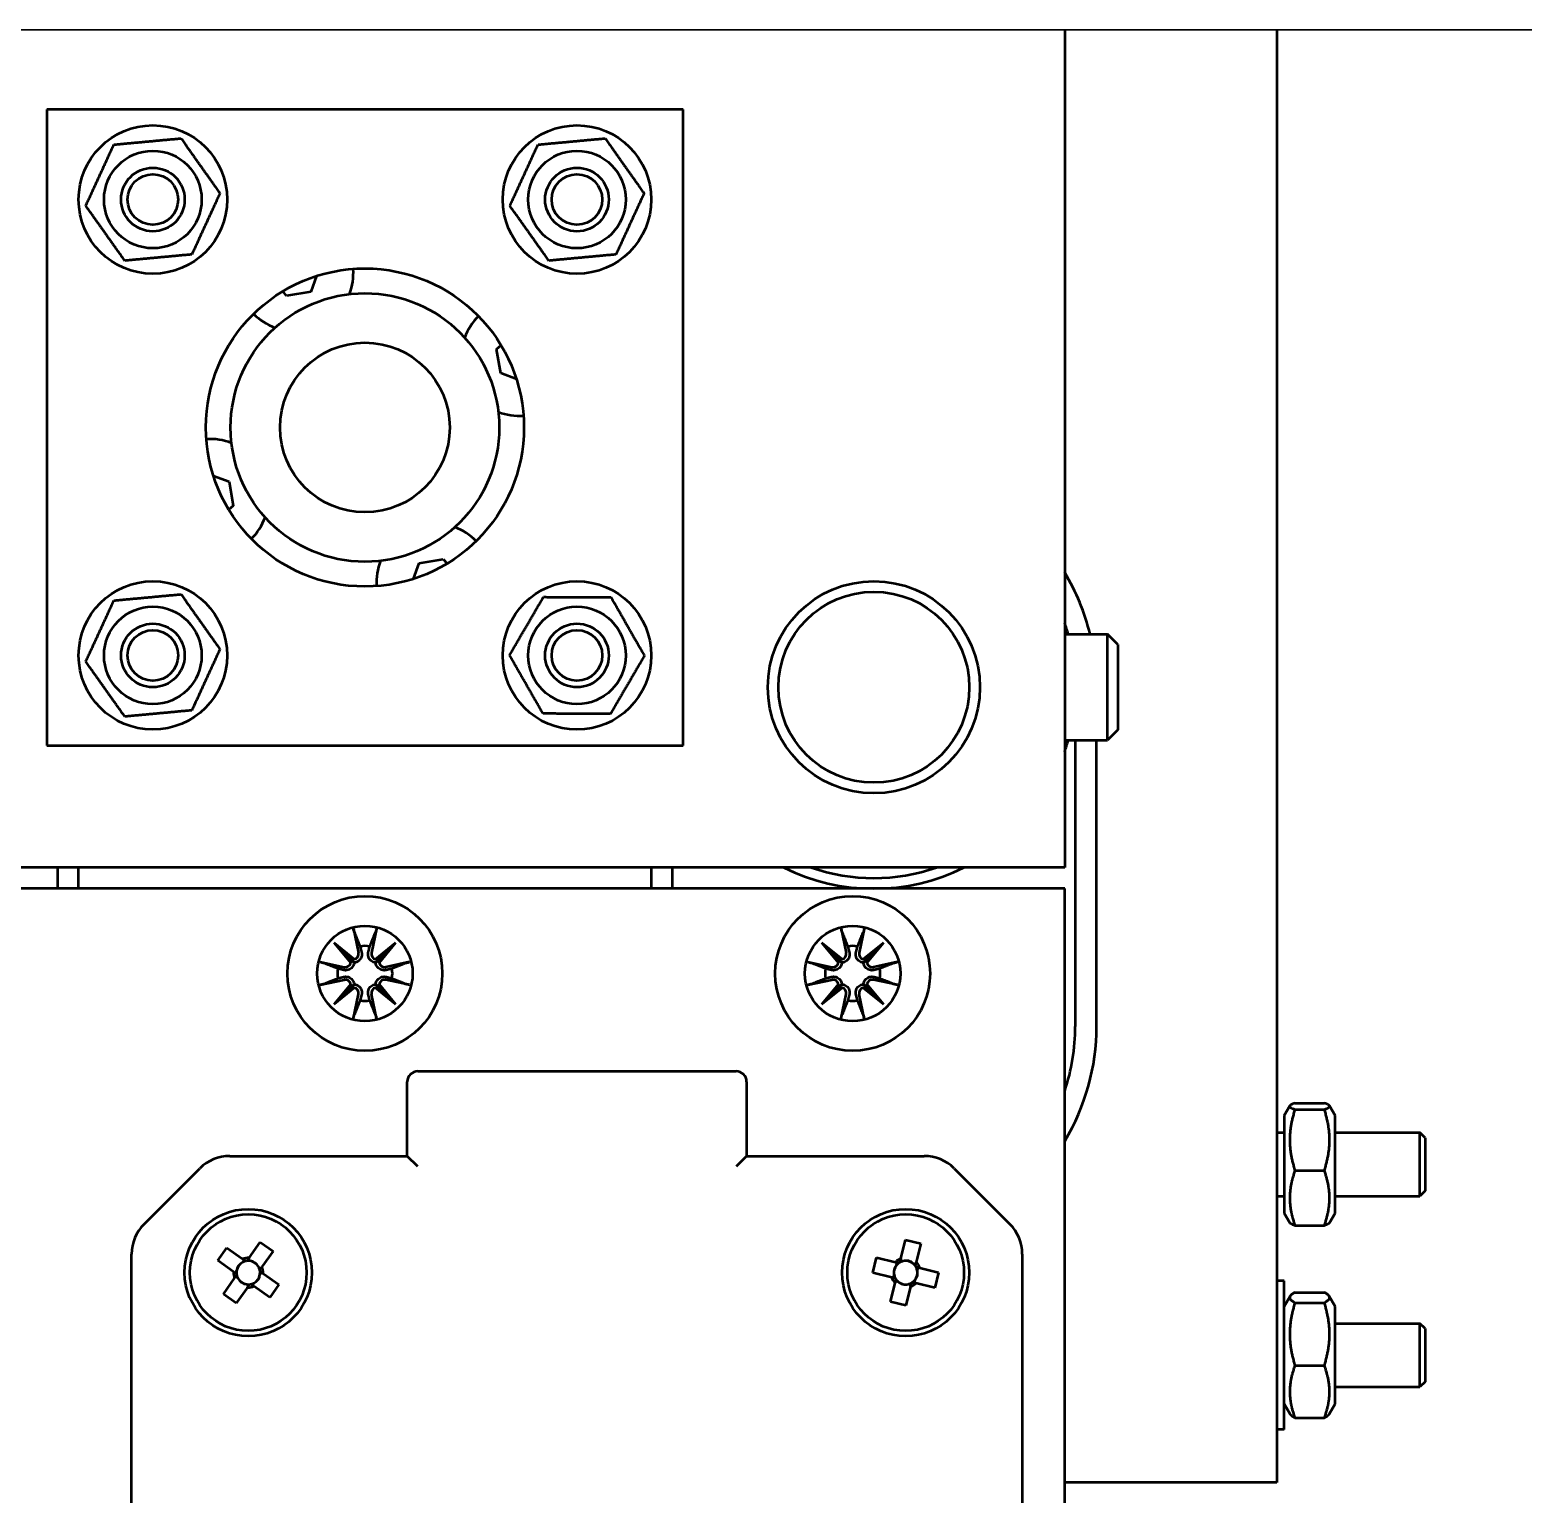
# Model space of a CAD drawing. Header units: millimetres. Extents: x -1328 to 2520, y -765 to 1782.
# Drawn here: x 608.5 to 678.9, y 538.6 to 607.6 of the extents above; entities that cross this region are included whole.
import ezdxf

# ---------------------------------------------------------------- set-up
doc = ezdxf.new("R2010")
doc.units = ezdxf.units.MM
doc.header["$LTSCALE"] = 6
doc.layers.add('Reference (ISO)', color=7, linetype='Continuous', lineweight=35)
doc.layers.add('Visible (ISO)', color=7, linetype='Continuous', lineweight=50)

msp = doc.modelspace()

# ---------------------------------------------------------------- linework, layer by layer
at = {"layer": 'Reference (ISO)'}
msp.add_line((841.183, 607.64), (421.183, 607.64), dxfattribs=at)
at = {"layer": 'Visible (ISO)'}
for p, q in [((657.28, 607.64), (657.28, 568.14)), ((667.28, 607.64), (667.28, 539.14)), ((609.28, 603.889), (609.28, 573.889)), ((639.28, 603.889), (609.28, 603.889)), ((639.28, 573.889), (639.28, 603.889)), ((621.996, 596.033), (621.725, 595.293)), ((620.587, 595.095), (620.406, 595.311)), ((621.725, 595.293), (620.587, 595.095)), ((630.486, 592.582), (630.702, 592.763)), ((630.684, 591.445), (630.486, 592.582)), ((631.424, 591.173), (630.684, 591.445)), ((617.136, 586.605), (617.877, 586.334)), ((617.877, 586.334), (618.075, 585.196)), ((618.075, 585.196), (617.858, 585.015)), ((626.564, 581.745), (626.836, 582.486)), ((626.836, 582.486), (627.973, 582.684)), ((627.973, 582.684), (628.154, 582.467)), ((657.28, 579.14), (659.29, 579.14)), ((659.29, 574.14), (659.29, 579.14)), ((659.78, 578.65), (659.29, 579.14)), ((659.78, 578.65), (659.78, 574.631)), ((659.78, 574.631), (659.29, 574.14)), ((657.28, 574.14), (659.29, 574.14)), ((657.78, 574.14), (657.78, 560.64)), ((658.78, 560.64), (658.78, 574.14)), ((609.28, 573.889), (639.28, 573.889)), ((657.28, 568.14), (591.28, 568.14)), ((609.78, 568.14), (609.78, 567.14)), ((610.78, 567.14), (610.78, 568.14)), ((637.78, 568.14), (637.78, 567.14)), ((638.78, 567.14), (638.78, 568.14)), ((657.28, 567.14), (591.28, 567.14)), ((657.28, 512.64), (657.28, 567.14)), ((623.739, 565.249), (623.978, 564.12)), ((624.822, 565.249), (624.583, 564.12)), ((646.739, 565.249), (646.978, 564.12)), ((647.822, 565.249), (647.583, 564.12)), ((622.831, 564.59), (623.778, 563.811)), ((622.831, 564.59), (623.605, 563.816)), ((623.609, 563.643), (622.831, 564.59)), ((624.783, 563.811), (625.73, 564.59)), ((625.73, 564.59), (624.951, 563.643)), ((625.73, 564.59), (624.956, 563.816)), ((645.831, 564.59), (646.778, 563.811)), ((645.831, 564.59), (646.605, 563.816)), ((646.609, 563.643), (645.831, 564.59)), ((647.783, 563.811), (648.73, 564.59)), ((648.73, 564.59), (647.951, 563.643)), ((648.73, 564.59), (647.956, 563.816)), ((622.171, 563.682), (623.301, 563.443)), ((623.605, 563.816), (623.771, 563.649)), ((624.956, 563.816), (624.789, 563.649)), ((626.389, 563.682), (625.26, 563.443)), ((645.171, 563.682), (646.301, 563.443)), ((646.605, 563.816), (646.771, 563.649)), ((647.956, 563.816), (647.789, 563.649)), ((649.389, 563.682), (648.26, 563.443)), ((622.171, 562.599), (623.301, 562.838)), ((622.831, 561.691), (623.609, 562.638)), ((624.951, 562.638), (625.73, 561.691)), ((626.389, 562.599), (625.26, 562.838)), ((645.171, 562.599), (646.301, 562.838)), ((645.831, 561.691), (646.609, 562.638)), ((647.951, 562.638), (648.73, 561.691)), ((649.389, 562.599), (648.26, 562.838)), ((623.778, 562.469), (622.831, 561.691)), ((622.831, 561.691), (623.605, 562.465)), ((623.605, 562.465), (623.771, 562.631)), ((623.739, 561.031), (623.978, 562.161)), ((624.822, 561.031), (624.583, 562.161)), ((625.73, 561.691), (624.783, 562.469)), ((624.956, 562.465), (624.789, 562.631)), ((625.73, 561.691), (624.956, 562.465)), ((646.778, 562.469), (645.831, 561.691)), ((645.831, 561.691), (646.605, 562.465)), ((646.605, 562.465), (646.771, 562.631)), ((646.739, 561.031), (646.978, 562.161)), ((647.822, 561.031), (647.583, 562.161)), ((648.73, 561.691), (647.783, 562.469)), ((647.956, 562.465), (647.789, 562.631)), ((648.73, 561.691), (647.956, 562.465)), ((626.78, 558.532), (641.78, 558.532)), ((626.28, 554.532), (626.28, 558.032)), ((642.28, 558.032), (642.28, 554.532)), ((668.136, 557.026), (669.525, 557.026)), ((667.63, 556.44), (667.897, 556.902)), ((667.63, 556.44), (667.63, 551.84)), ((668.136, 556.732), (669.525, 556.732)), ((670.03, 556.44), (669.764, 556.902)), ((670.03, 551.84), (670.03, 556.44)), ((667.28, 555.64), (667.63, 555.64)), ((670.03, 555.64), (674.03, 555.64)), ((674.03, 552.64), (674.03, 555.64)), ((674.28, 555.39), (674.03, 555.64)), ((674.28, 555.39), (674.28, 552.89)), ((617.909, 554.532), (626.28, 554.532)), ((626.78, 554.032), (626.28, 554.532)), ((642.28, 554.532), (641.78, 554.032)), ((642.28, 554.532), (650.652, 554.532)), ((613.866, 551.318), (616.494, 553.946)), ((652.066, 553.946), (654.694, 551.318)), ((668.136, 553.846), (669.525, 553.846)), ((674.28, 552.89), (674.03, 552.64)), ((667.28, 552.64), (667.63, 552.64)), ((670.03, 552.64), (674.03, 552.64)), ((667.63, 551.84), (667.897, 551.379)), ((670.03, 551.84), (669.764, 551.379)), ((668.136, 551.255), (669.525, 551.255)), ((617.343, 549.598), (617.771, 550.201)), ((617.771, 550.201), (618.513, 549.675)), ((618.82, 549.727), (619.346, 550.469)), ((619.346, 550.469), (619.95, 550.041)), ((619.95, 550.041), (619.423, 549.299)), ((649.559, 549.692), (649.772, 550.577)), ((649.772, 550.577), (650.492, 550.403)), ((650.492, 550.403), (650.278, 549.519)), ((613.28, 517.16), (613.28, 549.903)), ((618.085, 549.071), (617.343, 549.598)), ((618.517, 549.522), (618.588, 549.622)), ((618.766, 549.652), (618.866, 549.581)), ((619.27, 549.295), (619.37, 549.224)), ((648.235, 549.024), (648.409, 549.743)), ((648.409, 549.743), (649.293, 549.53)), ((649.354, 549.389), (649.383, 549.508)), ((649.537, 549.602), (649.656, 549.574)), ((650.138, 549.458), (650.257, 549.429)), ((650.351, 549.275), (650.322, 549.156)), ((650.441, 549.253), (651.325, 549.04)), ((655.28, 549.903), (655.28, 517.16)), ((617.611, 548.022), (618.137, 548.764)), ((618.16, 549.018), (618.231, 549.118)), ((618.29, 548.769), (618.19, 548.84)), ((619.4, 549.046), (619.33, 548.946)), ((619.476, 548.992), (620.218, 548.466)), ((649.12, 548.81), (648.235, 549.024)), ((649.21, 548.789), (649.238, 548.908)), ((649.423, 548.606), (649.304, 548.635)), ((650.206, 548.674), (650.177, 548.555)), ((651.325, 549.04), (651.152, 548.32)), ((667.63, 548.64), (667.28, 548.64)), ((667.63, 541.64), (667.63, 548.64)), ((618.214, 547.594), (617.611, 548.022)), ((618.741, 548.336), (618.214, 547.594)), ((618.794, 548.412), (618.694, 548.482)), ((619.043, 548.542), (618.972, 548.442)), ((619.79, 547.862), (619.048, 548.389)), ((620.218, 548.466), (619.79, 547.862)), ((649.069, 547.66), (649.282, 548.545)), ((650.002, 548.371), (649.788, 547.487)), ((650.023, 548.461), (649.904, 548.49)), ((651.152, 548.32), (650.267, 548.534)), ((667.63, 547.44), (667.909, 547.924)), ((668.136, 548.102), (669.525, 548.102)), ((670.03, 547.44), (669.751, 547.924)), ((649.788, 547.487), (649.069, 547.66)), ((668.136, 547.613), (669.525, 547.613)), ((670.03, 542.84), (670.03, 547.44)), ((670.03, 546.64), (674.03, 546.64)), ((674.03, 543.64), (674.03, 546.64)), ((674.28, 546.39), (674.03, 546.64)), ((674.28, 546.39), (674.28, 543.89)), ((668.136, 544.651), (669.525, 544.651)), ((670.03, 543.64), (674.03, 543.64)), ((674.28, 543.89), (674.03, 543.64)), ((667.63, 542.84), (667.909, 542.357)), ((670.03, 542.84), (669.751, 542.357)), ((667.63, 541.64), (667.28, 541.64)), ((668.136, 542.179), (669.525, 542.179)), ((667.28, 539.14), (657.28, 539.14))]:
    msp.add_line(p, q, dxfattribs=at)
for centre, radius in [((614.28, 599.639), 3.5), ((634.28, 599.639), 3.5), ((614.28, 599.639), 2.3), ((634.28, 599.639), 2.3), ((614.28, 599.639), 1.5), ((614.28, 599.639), 1.5), ((614.28, 599.639), 1.193), ((634.28, 599.639), 1.5), ((634.28, 599.639), 1.5), ((634.28, 599.639), 1.193), ((624.28, 588.889), 7.5), ((624.28, 588.889), 6.333), ((624.28, 588.889), 4), ((614.28, 578.139), 3.5), ((634.28, 578.139), 3.5), ((648.28, 576.64), 5), ((648.28, 576.64), 4.5), ((614.28, 578.139), 2.3), ((634.28, 578.139), 2.3), ((614.28, 578.139), 1.5), ((614.28, 578.139), 1.5), ((634.28, 578.139), 1.5), ((634.28, 578.139), 1.5), ((614.28, 578.139), 1.193), ((634.28, 578.139), 1.193), ((624.28, 563.14), 3.65), ((647.28, 563.14), 3.65), ((624.28, 563.14), 2.25), ((647.28, 563.14), 2.25), ((618.78, 549.032), 3), ((618.78, 549.032), 2.75), ((649.78, 549.032), 3), ((649.78, 549.032), 2.75)]:
    msp.add_circle(centre, radius, dxfattribs=at)
for centre, radius, start, end in [((620.985, 596.179), 2.75, 338.69885, 3.96028), ((620.985, 596.179), 2.75, 224.69174, 249.95317), ((631.57, 592.185), 2.75, 134.69174, 159.95318), ((631.57, 592.185), 2.75, 248.69885, 273.96028), ((616.991, 585.594), 2.75, 68.69885, 93.96028), ((616.991, 585.594), 2.75, 314.69174, 339.95318), ((627.576, 581.599), 2.75, 44.69174, 69.95318), ((627.576, 581.599), 2.75, 158.69885, 183.96028), ((648.28, 576.64), 10.5, 13.77415, 31.00272), ((648.28, 576.64), 9.5, 15.25752, 18.67172), ((648.28, 576.64), 9.5, 341.32828, 344.74248), ((648.28, 576.64), 9.5, 243.47465, 296.52535), ((648.28, 576.64), 9, 250.81186, 289.18814), ((623.723, 564.066), 0.26, 282.1012, 11.93353), ((624.28, 563.14), 1.297, 79.77073, 100.22927), ((624.838, 564.066), 0.26, 168.06647, 257.8988), ((646.723, 564.066), 0.26, 282.1012, 11.93353), ((647.28, 563.14), 1.297, 79.77073, 100.22927), ((647.838, 564.066), 0.26, 168.06647, 257.8988), ((624.28, 563.14), 1.297, 169.77073, 190.22927), ((623.355, 563.698), 0.26, 258.06647, 347.8988), ((625.206, 563.698), 0.26, 192.1012, 281.93353), ((624.28, 563.14), 1.297, 349.77073, 10.22927), ((647.28, 563.14), 1.297, 169.77073, 190.22927), ((646.355, 563.698), 0.26, 258.06647, 347.8988), ((648.206, 563.698), 0.26, 192.1012, 281.93353), ((647.28, 563.14), 1.297, 349.77073, 10.22927), ((623.355, 562.583), 0.26, 12.1012, 101.93353), ((625.206, 562.583), 0.26, 78.06647, 167.8988), ((646.355, 562.583), 0.26, 12.1012, 101.93353), ((648.206, 562.583), 0.26, 78.06647, 167.8988), ((623.723, 562.215), 0.26, 348.06647, 77.8988), ((624.838, 562.215), 0.26, 102.1012, 191.93353), ((646.723, 562.215), 0.26, 348.06647, 77.8988), ((647.838, 562.215), 0.26, 102.1012, 191.93353), ((624.28, 563.14), 1.297, 259.77073, 280.22927), ((647.28, 563.14), 1.297, 259.77073, 280.22927), ((648.28, 560.64), 9.5, 341.32828, 0), ((648.28, 560.64), 10.5, 328.99728, 0), ((626.78, 558.032), 0.5, 90, 180), ((641.78, 558.032), 0.5, 0, 90), ((617.909, 552.532), 2, 90, 135), ((650.652, 552.532), 2, 45, 90), ((615.28, 549.903), 2, 135, 180), ((653.28, 549.903), 2, 0, 45), ((618.78, 549.032), 0.556, 118.2172, 171.09344), ((618.78, 549.032), 0.697, 86.74103, 112.56961), ((618.78, 549.032), 0.556, 102.93711, 118.2172), ((618.78, 549.032), 0.556, 96.37353, 102.93711), ((618.78, 549.032), 0.556, 81.09344, 96.37353), ((618.78, 549.032), 0.556, 28.2172, 81.09344), ((618.78, 549.032), 0.556, 12.93711, 28.2172), ((618.78, 549.032), 0.697, 356.74103, 22.56961), ((649.78, 549.032), 0.556, 140.00399, 192.88024), ((649.78, 549.032), 0.697, 108.52782, 134.35641), ((649.78, 549.032), 0.556, 124.72391, 140.00399), ((649.78, 549.032), 0.556, 118.16032, 124.72391), ((649.78, 549.032), 0.556, 102.88024, 118.16032), ((649.78, 549.032), 0.556, 50.00399, 102.88024), ((649.78, 549.032), 0.556, 34.72391, 50.00399), ((649.78, 549.032), 0.556, 28.16032, 34.72391), ((649.78, 549.032), 0.556, 12.88024, 28.16032), ((649.78, 549.032), 0.697, 18.52782, 44.35641), ((618.78, 549.032), 0.697, 176.74103, 202.56961), ((618.78, 549.032), 0.556, 171.09344, 186.37353), ((618.78, 549.032), 0.556, 186.37353, 192.93711), ((618.78, 549.032), 0.556, 192.93711, 208.2172), ((618.78, 549.032), 0.556, 208.2172, 261.09344), ((618.78, 549.032), 0.556, 298.2172, 351.09344), ((618.78, 549.032), 0.556, 6.37353, 12.93711), ((618.78, 549.032), 0.556, 351.09344, 6.37353), ((649.78, 549.032), 0.697, 198.52782, 224.35641), ((649.78, 549.032), 0.556, 192.88024, 208.16032), ((649.78, 549.032), 0.556, 208.16032, 214.72391), ((649.78, 549.032), 0.556, 214.72391, 230.00399), ((649.78, 549.032), 0.556, 230.00399, 282.88024), ((649.78, 549.032), 0.556, 298.16032, 304.72391), ((649.78, 549.032), 0.556, 304.72391, 320.00399), ((649.78, 549.032), 0.556, 320.00399, 12.88024), ((618.78, 549.032), 0.556, 261.09344, 276.37353), ((618.78, 549.032), 0.697, 266.74103, 292.56961), ((618.78, 549.032), 0.556, 276.37353, 282.93711), ((618.78, 549.032), 0.556, 282.93711, 298.2172), ((649.78, 549.032), 0.556, 282.88024, 298.16032), ((649.78, 549.032), 0.697, 288.52782, 314.35641)]:
    msp.add_arc(centre, radius, start, end, dxfattribs=at)
for centre, major_axis, ratio, start_param, end_param in [((623.7, 564.038), (0.153, 0.186), 0.988452, 3.427323, 4.166138), ((623.383, 563.721), (0.186, 0.153), 0.988452, 5.25864, 5.997455), ((624.861, 564.038), (0.153, -0.186), 0.988452, 5.25864, 5.997455), ((625.177, 563.721), (0.186, -0.153), 0.988452, 3.427323, 4.166138), ((646.7, 564.038), (0.153, 0.186), 0.988452, 3.427323, 4.166138), ((646.383, 563.721), (0.186, 0.153), 0.988452, 5.25864, 5.997455), ((647.861, 564.038), (0.153, -0.186), 0.988452, 5.25864, 5.997455), ((648.177, 563.721), (0.186, -0.153), 0.988452, 3.427323, 4.166138), ((623.383, 562.56), (-0.186, 0.153), 0.988452, 3.427323, 4.166138), ((625.177, 562.56), (-0.186, -0.153), 0.988452, 5.25864, 5.997455), ((646.383, 562.56), (-0.186, 0.153), 0.988452, 3.427323, 4.166138), ((648.177, 562.56), (-0.186, -0.153), 0.988452, 5.25864, 5.997455), ((623.7, 562.243), (-0.153, 0.186), 0.988452, 5.25864, 5.997455), ((624.861, 562.243), (-0.153, -0.186), 0.988452, 3.427323, 4.166138), ((646.7, 562.243), (-0.153, 0.186), 0.988452, 5.25864, 5.997455), ((647.861, 562.243), (-0.153, -0.186), 0.988452, 3.427323, 4.166138), ((618.724, 549.072), (-0.405, 0.287), 0.990116, 5.754797, 6.811574), ((618.82, 549.088), (0.287, 0.405), 0.990116, 5.754797, 6.811574), ((649.713, 549.048), (-0.482, 0.116), 0.990116, 5.754797, 6.811574), ((649.797, 549.099), (0.116, 0.482), 0.990116, 5.754797, 6.811574), ((618.74, 548.975), (-0.287, -0.405), 0.990116, 5.754797, 6.811574), ((618.837, 548.992), (0.405, -0.287), 0.990116, 5.754797, 6.811574), ((649.764, 548.964), (-0.116, -0.482), 0.990116, 5.754797, 6.811574), ((649.848, 549.015), (0.482, -0.116), 0.990116, 5.754797, 6.811574)]:
    msp.add_ellipse(centre, major_axis=major_axis, ratio=ratio, start_param=start_param, end_param=end_param, dxfattribs=at)
for points, weights in [([(611.118, 599.345), (611.782, 600.788), (612.445, 602.23)], [1, 1.15470053838, 1]), ([(612.445, 602.23), (614.026, 602.377), (615.607, 602.524)], [1, 1.15470053838, 1]), ([(615.607, 602.524), (616.524, 601.229), (617.442, 599.933)], [1, 1.15470053838, 1]), ([(631.118, 599.345), (631.782, 600.788), (632.445, 602.23)], [1, 1.15470053838, 1]), ([(632.445, 602.23), (634.026, 602.377), (635.607, 602.524)], [1, 1.15470053838, 1]), ([(635.607, 602.524), (636.524, 601.229), (637.442, 599.933)], [1, 1.15470053838, 1]), ([(612.954, 596.754), (612.036, 598.05), (611.118, 599.345)], [1, 1.15470053838, 1]), ([(617.442, 599.933), (616.779, 598.491), (616.116, 597.048)], [1, 1.15470053838, 1]), ([(632.954, 596.754), (632.036, 598.05), (631.118, 599.345)], [1, 1.15470053838, 1]), ([(637.442, 599.933), (636.779, 598.491), (636.116, 597.048)], [1, 1.15470053838, 1]), ([(616.116, 597.048), (614.535, 596.901), (612.954, 596.754)], [1, 1.15470053838, 1]), ([(636.116, 597.048), (634.535, 596.901), (632.954, 596.754)], [1, 1.15470053838, 1]), ([(612.445, 580.73), (614.026, 580.877), (615.607, 581.024)], [1, 1.15470053838, 1]), ([(615.607, 581.024), (616.524, 579.729), (617.442, 578.433)], [1, 1.15470053838, 1]), ([(611.118, 577.845), (611.782, 579.288), (612.445, 580.73)], [1, 1.15470053838, 1]), ([(631.105, 578.151), (631.904, 579.523), (632.703, 580.895)], [1, 1.15470053838, 1]), ([(632.703, 580.895), (634.291, 580.889), (635.879, 580.883)], [1, 1.15470053838, 1]), ([(635.879, 580.883), (636.667, 579.505), (637.456, 578.127)], [1, 1.15470053838, 1]), ([(617.442, 578.433), (616.779, 576.991), (616.116, 575.548)], [1, 1.15470053838, 1]), ([(632.682, 575.395), (631.893, 576.773), (631.105, 578.151)], [1, 1.15470053838, 1]), ([(637.456, 578.127), (636.657, 576.755), (635.857, 575.383)], [1, 1.15470053838, 1]), ([(612.954, 575.254), (612.036, 576.55), (611.118, 577.845)], [1, 1.15470053838, 1]), ([(616.116, 575.548), (614.535, 575.401), (612.954, 575.254)], [1, 1.15470053838, 1]), ([(635.857, 575.383), (634.27, 575.389), (632.682, 575.395)], [1, 1.15470053838, 1]), ([(623.787, 565.071), (623.946, 564.677), (624.05, 564.417)], [1.00292654222, 1.02395882035, 1]), ([(624.511, 564.417), (624.615, 564.677), (624.774, 565.071)], [1, 1.02395882035, 1.00292654222]), ([(646.787, 565.071), (646.946, 564.677), (647.05, 564.417)], [1.00292654222, 1.02395882035, 1]), ([(647.511, 564.417), (647.615, 564.677), (647.774, 565.071)], [1, 1.02395882035, 1.00292654222]), ([(624.05, 564.417), (624.089, 564.267), (624.119, 564.15)], [1, 1.12336464918, 1.24422028802]), ([(624.441, 564.15), (624.472, 564.267), (624.511, 564.417)], [1.24422028802, 1.12336464918, 1]), ([(647.05, 564.417), (647.089, 564.267), (647.119, 564.15)], [1, 1.12336464918, 1.24422028802]), ([(647.441, 564.15), (647.472, 564.267), (647.511, 564.417)], [1.24422028802, 1.12336464918, 1]), ([(623.004, 563.371), (622.744, 563.475), (622.349, 563.634)], [1, 1.02395882035, 1.00292654222]), ([(623.271, 563.301), (623.153, 563.332), (623.004, 563.371)], [1.24422028802, 1.12336464918, 1]), ([(625.557, 563.371), (625.407, 563.332), (625.29, 563.301)], [1, 1.12336464918, 1.24422028802]), ([(626.211, 563.634), (625.817, 563.475), (625.557, 563.371)], [1.00292654222, 1.02395882036, 1]), ([(646.004, 563.371), (645.744, 563.475), (645.349, 563.634)], [1, 1.02395882035, 1.00292654222]), ([(646.271, 563.301), (646.153, 563.332), (646.004, 563.371)], [1.24422028802, 1.12336464918, 1]), ([(648.557, 563.371), (648.407, 563.332), (648.29, 563.301)], [1, 1.12336464918, 1.24422028802]), ([(649.211, 563.634), (648.817, 563.475), (648.557, 563.371)], [1.00292654222, 1.02395882036, 1]), ([(622.349, 562.647), (622.744, 562.806), (623.004, 562.91)], [1.00292654222, 1.02395882036, 1]), ([(623.004, 562.91), (623.153, 562.949), (623.271, 562.98)], [1, 1.12336464918, 1.24422028802]), ([(625.29, 562.98), (625.407, 562.949), (625.557, 562.91)], [1.24422028802, 1.12336464918, 1]), ([(625.557, 562.91), (625.817, 562.806), (626.211, 562.647)], [1, 1.02395882036, 1.00292654222]), ([(645.349, 562.647), (645.744, 562.806), (646.004, 562.91)], [1.00292654222, 1.02395882036, 1]), ([(646.004, 562.91), (646.153, 562.949), (646.271, 562.98)], [1, 1.12336464918, 1.24422028802]), ([(648.29, 562.98), (648.407, 562.949), (648.557, 562.91)], [1.24422028802, 1.12336464918, 1]), ([(648.557, 562.91), (648.817, 562.806), (649.211, 562.647)], [1, 1.02395882036, 1.00292654222]), ([(624.119, 562.131), (624.089, 562.013), (624.05, 561.864)], [1.24422028802, 1.12336464918, 1]), ([(624.511, 561.864), (624.472, 562.013), (624.441, 562.131)], [1, 1.12336464918, 1.24422028802]), ([(647.119, 562.131), (647.089, 562.013), (647.05, 561.864)], [1.24422028802, 1.12336464918, 1]), ([(647.511, 561.864), (647.472, 562.013), (647.441, 562.131)], [1, 1.12336464918, 1.24422028802]), ([(624.05, 561.864), (623.946, 561.604), (623.787, 561.209)], [1, 1.02395882035, 1.00292654222]), ([(624.774, 561.209), (624.615, 561.604), (624.511, 561.864)], [1.00292654222, 1.02395882035, 1]), ([(647.05, 561.864), (646.946, 561.604), (646.787, 561.209)], [1, 1.02395882035, 1.00292654222]), ([(647.774, 561.209), (647.615, 561.604), (647.511, 561.864)], [1.00292654222, 1.02395882035, 1]), ([(668.136, 557.026), (667.677, 556.879), (668.136, 556.732)], [1, 1.15470053838, 1]), ([(669.525, 556.732), (669.983, 556.879), (669.525, 557.026)], [1, 1.15470053838, 1]), ([(668.136, 556.732), (667.677, 555.289), (668.136, 553.846)], [1, 1.15470053838, 1]), ([(669.525, 553.846), (669.983, 555.289), (669.525, 556.732)], [1, 1.15470053838, 1]), ([(668.136, 553.846), (667.677, 552.551), (668.136, 551.255)], [1, 1.15470053838, 1]), ([(669.525, 551.255), (669.983, 552.551), (669.525, 553.846)], [1, 1.15470053838, 1]), ([(668.136, 551.255), (667.93, 551.321), (667.897, 551.379)], [1, 1.06395605479, 1.07503088515]), ([(669.764, 551.379), (669.73, 551.321), (669.525, 551.255)], [1.07503088515, 1.06395605479, 1]), ([(618.656, 549.574), (618.592, 549.619), (618.513, 549.675)], [1.01895266133, 1.02613455908, 1.01316227986]), ([(618.82, 549.727), (618.764, 549.648), (618.719, 549.584)], [1.01316227984, 1.02613455901, 1.01895266122]), ([(619.322, 549.156), (619.367, 549.22), (619.423, 549.299)], [1.01895266133, 1.02613455908, 1.01316227986]), ([(649.464, 549.489), (649.388, 549.507), (649.293, 549.53)], [1.01895265587, 1.02613455296, 1.01316227723]), ([(649.559, 549.692), (649.536, 549.598), (649.518, 549.522)], [1.01316227727, 1.02613455298, 1.01895265589]), ([(650.237, 549.348), (650.255, 549.424), (650.278, 549.519)], [1.01895265587, 1.02613455296, 1.01316227723]), ([(650.441, 549.253), (650.346, 549.276), (650.27, 549.294)], [1.01316227727, 1.02613455298, 1.0189526559]), ([(618.085, 549.071), (618.164, 549.015), (618.228, 548.97)], [1.01316227985, 1.02613455902, 1.01895266122]), ([(618.238, 548.907), (618.193, 548.844), (618.137, 548.764)], [1.01895266133, 1.02613455908, 1.01316227986]), ([(619.476, 548.992), (619.396, 549.048), (619.333, 549.093)], [1.01316227985, 1.02613455902, 1.01895266122]), ([(649.12, 548.81), (649.214, 548.788), (649.29, 548.769)], [1.01316227727, 1.02613455298, 1.0189526559]), ([(649.323, 548.715), (649.305, 548.639), (649.282, 548.545)], [1.01895265587, 1.02613455296, 1.01316227723]), ([(650.097, 548.575), (650.173, 548.557), (650.267, 548.534)], [1.01895265587, 1.02613455296, 1.01316227723]), ([(618.741, 548.336), (618.797, 548.416), (618.842, 548.479)], [1.01316227984, 1.02613455901, 1.01895266122]), ([(618.905, 548.49), (618.968, 548.445), (619.048, 548.389)], [1.01895266133, 1.02613455908, 1.01316227986]), ([(650.002, 548.371), (650.024, 548.466), (650.043, 548.542)], [1.01316227727, 1.02613455298, 1.01895265589]), ([(668.136, 548.102), (667.677, 547.858), (668.136, 547.613)], [1, 1.15470053838, 1]), ([(669.525, 547.613), (669.983, 547.858), (669.525, 548.102)], [1, 1.15470053838, 1]), ([(668.136, 547.613), (667.677, 546.132), (668.136, 544.651)], [1, 1.15470053838, 1]), ([(669.525, 544.651), (669.983, 546.132), (669.525, 547.613)], [1, 1.15470053838, 1]), ([(668.136, 544.651), (667.677, 543.415), (668.136, 542.179)], [1, 1.15470053838, 1]), ([(669.525, 542.179), (669.983, 543.415), (669.525, 544.651)], [1, 1.15470053838, 1]), ([(668.136, 542.179), (667.957, 542.274), (667.909, 542.357)], [1, 1.05497712104, 1.07087895676]), ([(669.751, 542.357), (669.703, 542.274), (669.525, 542.179)], [1.07087895676, 1.05497712104, 1])]:
    msp.add_rational_spline(points, weights, degree=2, dxfattribs=at)
for points, knots in [([(623.787, 565.071), (623.783, 565.081), (623.778, 565.094), (623.769, 565.125), (623.762, 565.15), (623.751, 565.195), (623.744, 565.225), (623.739, 565.249)], [0.07019749, 0.07019749, 0.07019749, 0.07019749, 0.07644591, 0.07644591, 0.08406722, 0.08406722, 0.09169213, 0.09169213, 0.09169213, 0.09169213]), ([(624.822, 565.249), (624.816, 565.225), (624.81, 565.195), (624.798, 565.15), (624.792, 565.125), (624.782, 565.094), (624.778, 565.081), (624.774, 565.071)], [0.03061008, 0.03061008, 0.03061008, 0.03061008, 0.03823499, 0.03823499, 0.0458563, 0.0458563, 0.05210472, 0.05210472, 0.05210472, 0.05210472]), ([(646.787, 565.071), (646.783, 565.081), (646.778, 565.094), (646.769, 565.125), (646.762, 565.15), (646.751, 565.195), (646.744, 565.225), (646.739, 565.249)], [0.07019749, 0.07019749, 0.07019749, 0.07019749, 0.07644591, 0.07644591, 0.08406722, 0.08406722, 0.09169213, 0.09169213, 0.09169213, 0.09169213]), ([(647.822, 565.249), (647.816, 565.225), (647.81, 565.195), (647.798, 565.15), (647.792, 565.125), (647.782, 565.094), (647.778, 565.081), (647.774, 565.071)], [0.03061008, 0.03061008, 0.03061008, 0.03061008, 0.03823499, 0.03823499, 0.0458563, 0.0458563, 0.05210472, 0.05210472, 0.05210472, 0.05210472]), ([(624.119, 564.15), (624.123, 564.137), (624.126, 564.123), (624.134, 564.072), (624.134, 564.03), (624.122, 563.947), (624.11, 563.906), (624.077, 563.839), (624.056, 563.806), (624.004, 563.749), (623.973, 563.723), (623.909, 563.685), (623.872, 563.669), (623.813, 563.655), (623.792, 563.651), (623.771, 563.649)], [0.15793693, 0.15793693, 0.15793693, 0.15793693, 0.16242986, 0.16242986, 0.17549524, 0.17549524, 0.18856062, 0.18856062, 0.1997376, 0.1997376, 0.21091458, 0.21091458, 0.22209156, 0.22209156, 0.22833277, 0.22833277, 0.22833277, 0.22833277]), ([(624.789, 563.649), (624.769, 563.651), (624.747, 563.655), (624.689, 563.669), (624.652, 563.685), (624.588, 563.723), (624.557, 563.749), (624.505, 563.806), (624.484, 563.839), (624.451, 563.906), (624.438, 563.947), (624.426, 564.03), (624.427, 564.072), (624.433, 564.11), (624.435, 564.123), (624.438, 564.137), (624.441, 564.15)], [-0.06590291, -0.06590291, -0.06590291, -0.06590291, -0.0596617, -0.0596617, -0.04848472, -0.04848472, -0.03730774, -0.03730774, -0.02613076, -0.02613076, -0.01306538, -0.01306538, 0, 0, 0, 0.00449293, 0.00449293, 0.00449293, 0.00449293]), ([(647.119, 564.15), (647.123, 564.137), (647.126, 564.123), (647.134, 564.072), (647.134, 564.03), (647.122, 563.947), (647.11, 563.906), (647.077, 563.839), (647.056, 563.806), (647.004, 563.749), (646.973, 563.723), (646.909, 563.685), (646.872, 563.669), (646.813, 563.655), (646.792, 563.651), (646.771, 563.649)], [0.15793693, 0.15793693, 0.15793693, 0.15793693, 0.16242986, 0.16242986, 0.17549524, 0.17549524, 0.18856062, 0.18856062, 0.1997376, 0.1997376, 0.21091458, 0.21091458, 0.22209156, 0.22209156, 0.22833277, 0.22833277, 0.22833277, 0.22833277]), ([(647.789, 563.649), (647.769, 563.651), (647.747, 563.655), (647.689, 563.669), (647.652, 563.685), (647.588, 563.723), (647.557, 563.749), (647.505, 563.806), (647.484, 563.839), (647.451, 563.906), (647.438, 563.947), (647.426, 564.03), (647.427, 564.072), (647.433, 564.11), (647.435, 564.123), (647.438, 564.137), (647.441, 564.15)], [-0.06590291, -0.06590291, -0.06590291, -0.06590291, -0.0596617, -0.0596617, -0.04848472, -0.04848472, -0.03730774, -0.03730774, -0.02613076, -0.02613076, -0.01306538, -0.01306538, 0, 0, 0, 0.00449293, 0.00449293, 0.00449293, 0.00449293]), ([(622.171, 563.682), (622.196, 563.677), (622.225, 563.67), (622.271, 563.658), (622.295, 563.652), (622.327, 563.642), (622.34, 563.638), (622.349, 563.634)], [0.03061008, 0.03061008, 0.03061008, 0.03061008, 0.03823499, 0.03823499, 0.0458563, 0.0458563, 0.05210472, 0.05210472, 0.05210472, 0.05210472]), ([(623.771, 563.649), (623.77, 563.629), (623.766, 563.607), (623.751, 563.549), (623.736, 563.512), (623.697, 563.448), (623.672, 563.417), (623.614, 563.365), (623.582, 563.344), (623.515, 563.311), (623.474, 563.298), (623.39, 563.286), (623.348, 563.287), (623.31, 563.293), (623.297, 563.295), (623.284, 563.298), (623.271, 563.301)], [-0.06590291, -0.06590291, -0.06590291, -0.06590291, -0.0596617, -0.0596617, -0.04848472, -0.04848472, -0.03730774, -0.03730774, -0.02613076, -0.02613076, -0.01306538, -0.01306538, 0, 0, 0, 0.00449293, 0.00449293, 0.00449293, 0.00449293]), ([(625.29, 563.301), (625.276, 563.298), (625.263, 563.295), (625.212, 563.287), (625.17, 563.286), (625.087, 563.298), (625.046, 563.311), (624.979, 563.344), (624.946, 563.365), (624.889, 563.417), (624.863, 563.448), (624.825, 563.512), (624.809, 563.549), (624.794, 563.607), (624.791, 563.629), (624.789, 563.649)], [0.15793693, 0.15793693, 0.15793693, 0.15793693, 0.16242986, 0.16242986, 0.17549524, 0.17549524, 0.18856062, 0.18856062, 0.1997376, 0.1997376, 0.21091458, 0.21091458, 0.22209156, 0.22209156, 0.22833277, 0.22833277, 0.22833277, 0.22833277]), ([(626.211, 563.634), (626.221, 563.638), (626.234, 563.642), (626.265, 563.652), (626.29, 563.658), (626.335, 563.67), (626.364, 563.677), (626.389, 563.682)], [0.07019749, 0.07019749, 0.07019749, 0.07019749, 0.07644591, 0.07644591, 0.08406722, 0.08406722, 0.09169213, 0.09169213, 0.09169213, 0.09169213]), ([(645.171, 563.682), (645.196, 563.677), (645.225, 563.67), (645.271, 563.658), (645.295, 563.652), (645.327, 563.642), (645.34, 563.638), (645.349, 563.634)], [0.03061008, 0.03061008, 0.03061008, 0.03061008, 0.03823499, 0.03823499, 0.0458563, 0.0458563, 0.05210472, 0.05210472, 0.05210472, 0.05210472]), ([(646.771, 563.649), (646.77, 563.629), (646.766, 563.607), (646.751, 563.549), (646.736, 563.512), (646.697, 563.448), (646.672, 563.417), (646.614, 563.365), (646.582, 563.344), (646.515, 563.311), (646.474, 563.298), (646.39, 563.286), (646.348, 563.287), (646.31, 563.293), (646.297, 563.295), (646.284, 563.298), (646.271, 563.301)], [-0.06590291, -0.06590291, -0.06590291, -0.06590291, -0.0596617, -0.0596617, -0.04848472, -0.04848472, -0.03730774, -0.03730774, -0.02613076, -0.02613076, -0.01306538, -0.01306538, 0, 0, 0, 0.00449293, 0.00449293, 0.00449293, 0.00449293]), ([(648.29, 563.301), (648.276, 563.298), (648.263, 563.295), (648.212, 563.287), (648.17, 563.286), (648.087, 563.298), (648.046, 563.311), (647.979, 563.344), (647.946, 563.365), (647.889, 563.417), (647.863, 563.448), (647.825, 563.512), (647.809, 563.549), (647.794, 563.607), (647.791, 563.629), (647.789, 563.649)], [0.15793693, 0.15793693, 0.15793693, 0.15793693, 0.16242986, 0.16242986, 0.17549524, 0.17549524, 0.18856062, 0.18856062, 0.1997376, 0.1997376, 0.21091458, 0.21091458, 0.22209156, 0.22209156, 0.22833277, 0.22833277, 0.22833277, 0.22833277]), ([(649.211, 563.634), (649.221, 563.638), (649.234, 563.642), (649.265, 563.652), (649.29, 563.658), (649.335, 563.67), (649.364, 563.677), (649.389, 563.682)], [0.07019749, 0.07019749, 0.07019749, 0.07019749, 0.07644591, 0.07644591, 0.08406722, 0.08406722, 0.09169213, 0.09169213, 0.09169213, 0.09169213]), ([(622.349, 562.647), (622.34, 562.643), (622.327, 562.639), (622.295, 562.629), (622.271, 562.622), (622.225, 562.611), (622.196, 562.604), (622.171, 562.599)], [0.07019749, 0.07019749, 0.07019749, 0.07019749, 0.07644591, 0.07644591, 0.08406722, 0.08406722, 0.09169213, 0.09169213, 0.09169213, 0.09169213]), ([(623.271, 562.98), (623.284, 562.983), (623.297, 562.986), (623.348, 562.994), (623.39, 562.995), (623.474, 562.982), (623.515, 562.97), (623.582, 562.937), (623.614, 562.916), (623.672, 562.864), (623.697, 562.833), (623.736, 562.769), (623.751, 562.732), (623.766, 562.673), (623.77, 562.652), (623.771, 562.631)], [0.15793693, 0.15793693, 0.15793693, 0.15793693, 0.16242986, 0.16242986, 0.17549524, 0.17549524, 0.18856062, 0.18856062, 0.1997376, 0.1997376, 0.21091458, 0.21091458, 0.22209156, 0.22209156, 0.22833277, 0.22833277, 0.22833277, 0.22833277]), ([(624.789, 562.631), (624.791, 562.652), (624.794, 562.673), (624.809, 562.732), (624.825, 562.769), (624.863, 562.833), (624.889, 562.864), (624.946, 562.916), (624.979, 562.937), (625.046, 562.97), (625.087, 562.982), (625.17, 562.995), (625.212, 562.994), (625.25, 562.988), (625.263, 562.986), (625.276, 562.983), (625.29, 562.98)], [-0.06590291, -0.06590291, -0.06590291, -0.06590291, -0.0596617, -0.0596617, -0.04848472, -0.04848472, -0.03730774, -0.03730774, -0.02613076, -0.02613076, -0.01306538, -0.01306538, 0, 0, 0, 0.00449293, 0.00449293, 0.00449293, 0.00449293]), ([(626.389, 562.599), (626.364, 562.604), (626.335, 562.611), (626.29, 562.622), (626.265, 562.629), (626.234, 562.639), (626.221, 562.643), (626.211, 562.647)], [0.03061008, 0.03061008, 0.03061008, 0.03061008, 0.03823499, 0.03823499, 0.0458563, 0.0458563, 0.05210472, 0.05210472, 0.05210472, 0.05210472]), ([(645.349, 562.647), (645.34, 562.643), (645.327, 562.639), (645.295, 562.629), (645.271, 562.622), (645.225, 562.611), (645.196, 562.604), (645.171, 562.599)], [0.07019749, 0.07019749, 0.07019749, 0.07019749, 0.07644591, 0.07644591, 0.08406722, 0.08406722, 0.09169213, 0.09169213, 0.09169213, 0.09169213]), ([(646.271, 562.98), (646.284, 562.983), (646.297, 562.986), (646.348, 562.994), (646.39, 562.995), (646.474, 562.982), (646.515, 562.97), (646.582, 562.937), (646.614, 562.916), (646.672, 562.864), (646.697, 562.833), (646.736, 562.769), (646.751, 562.732), (646.766, 562.673), (646.77, 562.652), (646.771, 562.631)], [0.15793693, 0.15793693, 0.15793693, 0.15793693, 0.16242986, 0.16242986, 0.17549524, 0.17549524, 0.18856062, 0.18856062, 0.1997376, 0.1997376, 0.21091458, 0.21091458, 0.22209156, 0.22209156, 0.22833277, 0.22833277, 0.22833277, 0.22833277]), ([(647.789, 562.631), (647.791, 562.652), (647.794, 562.673), (647.809, 562.732), (647.825, 562.769), (647.863, 562.833), (647.889, 562.864), (647.946, 562.916), (647.979, 562.937), (648.046, 562.97), (648.087, 562.982), (648.17, 562.995), (648.212, 562.994), (648.25, 562.988), (648.263, 562.986), (648.276, 562.983), (648.29, 562.98)], [-0.06590291, -0.06590291, -0.06590291, -0.06590291, -0.0596617, -0.0596617, -0.04848472, -0.04848472, -0.03730774, -0.03730774, -0.02613076, -0.02613076, -0.01306538, -0.01306538, 0, 0, 0, 0.00449293, 0.00449293, 0.00449293, 0.00449293]), ([(649.389, 562.599), (649.364, 562.604), (649.335, 562.611), (649.29, 562.622), (649.265, 562.629), (649.234, 562.639), (649.221, 562.643), (649.211, 562.647)], [0.03061008, 0.03061008, 0.03061008, 0.03061008, 0.03823499, 0.03823499, 0.0458563, 0.0458563, 0.05210472, 0.05210472, 0.05210472, 0.05210472]), ([(623.771, 562.631), (623.792, 562.63), (623.813, 562.626), (623.872, 562.611), (623.909, 562.596), (623.973, 562.557), (624.004, 562.532), (624.056, 562.474), (624.077, 562.442), (624.11, 562.375), (624.122, 562.334), (624.134, 562.25), (624.134, 562.208), (624.128, 562.17), (624.126, 562.157), (624.123, 562.144), (624.119, 562.131)], [-0.06590291, -0.06590291, -0.06590291, -0.06590291, -0.0596617, -0.0596617, -0.04848472, -0.04848472, -0.03730774, -0.03730774, -0.02613076, -0.02613076, -0.01306538, -0.01306538, 0, 0, 0, 0.00449293, 0.00449293, 0.00449293, 0.00449293]), ([(624.441, 562.131), (624.438, 562.144), (624.435, 562.157), (624.427, 562.208), (624.426, 562.25), (624.438, 562.334), (624.451, 562.375), (624.484, 562.442), (624.505, 562.474), (624.557, 562.532), (624.588, 562.557), (624.652, 562.596), (624.689, 562.611), (624.747, 562.626), (624.769, 562.63), (624.789, 562.631)], [0.15793693, 0.15793693, 0.15793693, 0.15793693, 0.16242986, 0.16242986, 0.17549524, 0.17549524, 0.18856062, 0.18856062, 0.1997376, 0.1997376, 0.21091458, 0.21091458, 0.22209156, 0.22209156, 0.22833277, 0.22833277, 0.22833277, 0.22833277]), ([(646.771, 562.631), (646.792, 562.63), (646.813, 562.626), (646.872, 562.611), (646.909, 562.596), (646.973, 562.557), (647.004, 562.532), (647.056, 562.474), (647.077, 562.442), (647.11, 562.375), (647.122, 562.334), (647.134, 562.25), (647.134, 562.208), (647.128, 562.17), (647.126, 562.157), (647.123, 562.144), (647.119, 562.131)], [-0.06590291, -0.06590291, -0.06590291, -0.06590291, -0.0596617, -0.0596617, -0.04848472, -0.04848472, -0.03730774, -0.03730774, -0.02613076, -0.02613076, -0.01306538, -0.01306538, 0, 0, 0, 0.00449293, 0.00449293, 0.00449293, 0.00449293]), ([(647.441, 562.131), (647.438, 562.144), (647.435, 562.157), (647.427, 562.208), (647.426, 562.25), (647.438, 562.334), (647.451, 562.375), (647.484, 562.442), (647.505, 562.474), (647.557, 562.532), (647.588, 562.557), (647.652, 562.596), (647.689, 562.611), (647.747, 562.626), (647.769, 562.63), (647.789, 562.631)], [0.15793693, 0.15793693, 0.15793693, 0.15793693, 0.16242986, 0.16242986, 0.17549524, 0.17549524, 0.18856062, 0.18856062, 0.1997376, 0.1997376, 0.21091458, 0.21091458, 0.22209156, 0.22209156, 0.22833277, 0.22833277, 0.22833277, 0.22833277]), ([(623.739, 561.031), (623.744, 561.056), (623.751, 561.085), (623.762, 561.131), (623.769, 561.155), (623.778, 561.187), (623.783, 561.2), (623.787, 561.209)], [0.03061008, 0.03061008, 0.03061008, 0.03061008, 0.03823499, 0.03823499, 0.0458563, 0.0458563, 0.05210472, 0.05210472, 0.05210472, 0.05210472]), ([(624.774, 561.209), (624.778, 561.2), (624.782, 561.187), (624.792, 561.155), (624.798, 561.131), (624.81, 561.085), (624.816, 561.056), (624.822, 561.031)], [0.07019749, 0.07019749, 0.07019749, 0.07019749, 0.07644591, 0.07644591, 0.08406722, 0.08406722, 0.09169213, 0.09169213, 0.09169213, 0.09169213]), ([(646.739, 561.031), (646.744, 561.056), (646.751, 561.085), (646.762, 561.131), (646.769, 561.155), (646.778, 561.187), (646.783, 561.2), (646.787, 561.209)], [0.03061008, 0.03061008, 0.03061008, 0.03061008, 0.03823499, 0.03823499, 0.0458563, 0.0458563, 0.05210472, 0.05210472, 0.05210472, 0.05210472]), ([(647.774, 561.209), (647.778, 561.2), (647.782, 561.187), (647.792, 561.155), (647.798, 561.131), (647.81, 561.085), (647.816, 561.056), (647.822, 561.031)], [0.07019749, 0.07019749, 0.07019749, 0.07019749, 0.07644591, 0.07644591, 0.08406722, 0.08406722, 0.09169213, 0.09169213, 0.09169213, 0.09169213])]:
    msp.add_open_spline(points, degree=3, knots=knots, dxfattribs=at)

doc.saveas('drawing.dxf')
